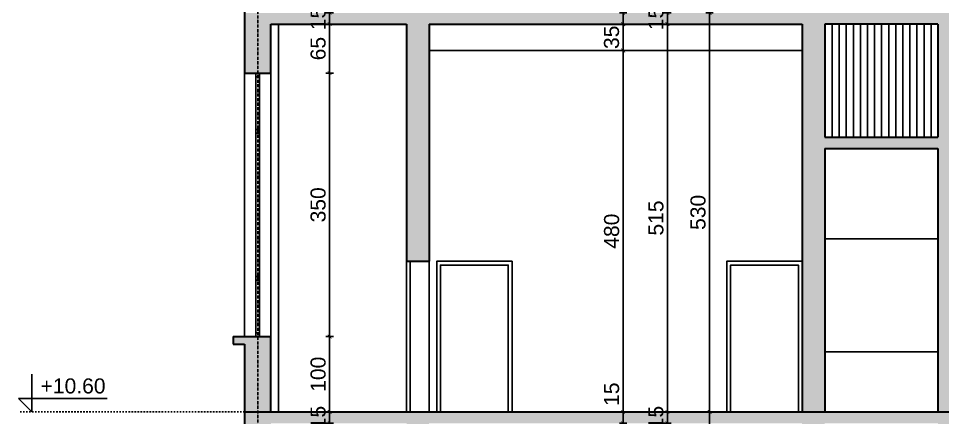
# Model space of a CAD drawing. Header units: inches. Extents: x -72385 to 39588, y -6525 to 66685.
# Drawn here: x -7324 to -6097, y 24678 to 25208 of the extents above; entities that cross this region are included whole.
import ezdxf

# ---------------------------------------------------------------- set-up
doc = ezdxf.new("R2010")
doc.units = ezdxf.units.IN
doc.header["$MEASUREMENT"] = 0
doc.linetypes.add('DashDot', pattern=[0.6, 0.4, -0.1, 0, -0.1])
doc.linetypes.add('Hidden', pattern=[0.4, 0.2, -0.2])
for name, color, linetype, lineweight in [('Надписи коти вътрешни', 252, 'Continuous', 25), ('Надписи нива', 252, 'Continuous', 25), ('Оси', 252, 'DashDot', 25), ('Фасади Разрези дебело', 7, 'Continuous', 35), ('Фасади Разрези средно', 252, 'Continuous', 30), ('Фасади Разрези тънко', 253, 'Continuous', 25), ('Щрих стени', 254, 'Continuous', 25)]:
    doc.layers.add(name, color=color, linetype=linetype, lineweight=lineweight)
doc.styles.add('Arial Regular', font='arial.ttf')
doc.styles.get("Standard").update_dxf_attribs({"font": 'arial.ttf'})
doc.dimstyles.new('Annotative', dxfattribs={"dimscale": 0, "dimtxt": 20, "dimasz": 5, "dimexe": 5, "dimexo": 5, "dimgap": 5, "dimtad": 1, "dimdec": 0, "dimzin": 0, "dimdsep": 46, "dimtxsty": 'Standard', "dimblk": 'ARCHTICK', "dimcen": 5, "dimdle": 5, "dimadec": 0, "dimazin": 0, "dimtfac": 1, "dimtdec": 0, "dimtofl": 0, "dimtmove": 0, "dimatfit": 3, "dimldrblk": 'ARCHTICK', "dimfxl": 5, "dimfxlon": 1, "dimtolj": 1, "dimtzin": 0, "dimarcsym": 1})

# ---------------------------------------------------------------- blocks, each defined once
blk = doc.blocks.new('_ArchTick')
at = {"color": 0, "linetype": 'ByBlock', "const_width": 0.15}
blk.add_lwpolyline([(-0.5, -0.5), (0.5, 0.5)], dxfattribs=at)
blk = doc.blocks.new('*D4973')
at = {"layer": 'Defpoints', "color": 0, "ltscale": 10, "transparency": 16777216}
for p in [(-6910.7, 24685.9), (-6841.6, 24685.9), (-6841.6, 24670.9)]:
    blk.add_point(p, dxfattribs=at)
at = {"layer": 'Надписи коти вътрешни', "color": 0, "lineweight": -2, "ltscale": 10, "transparency": 16777216}
for p, q in [((-6905.7, 24685.9), (-6915.7, 24685.9)), ((-6910.7, 24665.9), (-6910.7, 24690.9)), ((-6905.7, 24670.9), (-6915.7, 24670.9))]:
    blk.add_line(p, q, dxfattribs=at)
at = {"layer": 'Надписи коти вътрешни', "color": 0, "lineweight": -2, "ltscale": 10, "transparency": 16777216, "xscale": 5, "yscale": 5, "zscale": 5}
for p, rotation in [((-6910.7, 24685.9), 90), ((-6910.7, 24670.9), 270)]:
    blk.add_blockref('_ArchTick', p, dxfattribs=dict(at, rotation=rotation))
at = {"layer": 'Надписи коти вътрешни', "color": 0, "ltscale": 10, "transparency": 16777216, "insert": (-6925.9, 24678.4), "char_height": 20, "attachment_point": 5, "rotation": 90}
blk.add_mtext('\\A1;15', dxfattribs=at)
blk = doc.blocks.new('*D4972')
at = {"layer": 'Defpoints', "color": 0, "ltscale": 10, "transparency": 16777216}
for p in [(-6841.6, 24785.9), (-6910.7, 24685.9), (-6841.6, 24685.9)]:
    blk.add_point(p, dxfattribs=at)
at = {"layer": 'Надписи коти вътрешни', "color": 0, "lineweight": -2, "ltscale": 10, "transparency": 16777216}
for p, q in [((-6905.7, 24785.9), (-6915.7, 24785.9)), ((-6910.7, 24790.9), (-6910.7, 24680.9)), ((-6905.7, 24685.9), (-6915.7, 24685.9))]:
    blk.add_line(p, q, dxfattribs=at)
at = {"layer": 'Надписи коти вътрешни', "color": 0, "lineweight": -2, "ltscale": 10, "transparency": 16777216, "xscale": 5, "yscale": 5, "zscale": 5}
for p, rotation in [((-6910.7, 24785.9), 90), ((-6910.7, 24685.9), 270)]:
    blk.add_blockref('_ArchTick', p, dxfattribs=dict(at, rotation=rotation))
at = {"layer": 'Надписи коти вътрешни', "color": 0, "ltscale": 10, "transparency": 16777216, "insert": (-6925.9, 24735.9), "char_height": 20, "attachment_point": 5, "rotation": 90}
blk.add_mtext('\\A1;100', dxfattribs=at)
blk = doc.blocks.new('*D4971')
at = {"layer": 'Defpoints', "color": 0, "ltscale": 10, "transparency": 16777216}
for p in [(-6841.6, 25135.9), (-6910.7, 24785.9), (-6841.6, 24785.9)]:
    blk.add_point(p, dxfattribs=at)
at = {"layer": 'Надписи коти вътрешни', "color": 0, "lineweight": -2, "ltscale": 10, "transparency": 16777216}
for p, q in [((-6910.7, 25140.9), (-6910.7, 24780.9)), ((-6905.7, 25135.9), (-6915.7, 25135.9)), ((-6905.7, 24785.9), (-6915.7, 24785.9))]:
    blk.add_line(p, q, dxfattribs=at)
at = {"layer": 'Надписи коти вътрешни', "color": 0, "lineweight": -2, "ltscale": 10, "transparency": 16777216, "xscale": 5, "yscale": 5, "zscale": 5}
for p, rotation in [((-6910.7, 25135.9), 90), ((-6910.7, 24785.9), 270)]:
    blk.add_blockref('_ArchTick', p, dxfattribs=dict(at, rotation=rotation))
at = {"layer": 'Надписи коти вътрешни', "color": 0, "ltscale": 10, "transparency": 16777216, "insert": (-6925.9, 24960.9), "char_height": 20, "attachment_point": 5, "rotation": 90}
blk.add_mtext('\\A1;350', dxfattribs=at)
blk = doc.blocks.new('*D4970')
at = {"layer": 'Defpoints', "color": 0, "ltscale": 10, "transparency": 16777216}
for p in [(-6841.6, 25200.9), (-6910.7, 25135.9), (-6841.6, 25135.9)]:
    blk.add_point(p, dxfattribs=at)
at = {"layer": 'Надписи коти вътрешни', "color": 0, "lineweight": -2, "ltscale": 10, "transparency": 16777216}
for p, q in [((-6910.7, 25205.9), (-6910.7, 25130.9)), ((-6905.7, 25200.9), (-6915.7, 25200.9)), ((-6905.7, 25135.9), (-6915.7, 25135.9))]:
    blk.add_line(p, q, dxfattribs=at)
at = {"layer": 'Надписи коти вътрешни', "color": 0, "lineweight": -2, "ltscale": 10, "transparency": 16777216, "xscale": 5, "yscale": 5, "zscale": 5}
for p, rotation in [((-6910.7, 25200.9), 90), ((-6910.7, 25135.9), 270)]:
    blk.add_blockref('_ArchTick', p, dxfattribs=dict(at, rotation=rotation))
at = {"layer": 'Надписи коти вътрешни', "color": 0, "ltscale": 10, "transparency": 16777216, "insert": (-6925.9, 25168.4), "char_height": 20, "attachment_point": 5, "rotation": 90}
blk.add_mtext('\\A1;65', dxfattribs=at)
blk = doc.blocks.new('*D4969')
at = {"layer": 'Defpoints', "color": 0, "ltscale": 10, "transparency": 16777216}
for p in [(-6910.7, 25215.9), (-6841.6, 25215.9), (-6841.6, 25200.9)]:
    blk.add_point(p, dxfattribs=at)
at = {"layer": 'Надписи коти вътрешни', "color": 0, "lineweight": -2, "ltscale": 10, "transparency": 16777216}
for p, q in [((-6905.7, 25215.9), (-6915.7, 25215.9)), ((-6910.7, 25195.9), (-6910.7, 25220.9)), ((-6905.7, 25200.9), (-6915.7, 25200.9))]:
    blk.add_line(p, q, dxfattribs=at)
at = {"layer": 'Надписи коти вътрешни', "color": 0, "lineweight": -2, "ltscale": 10, "transparency": 16777216, "xscale": 5, "yscale": 5, "zscale": 5}
for p, rotation in [((-6910.7, 25215.9), 90), ((-6910.7, 25200.9), 270)]:
    blk.add_blockref('_ArchTick', p, dxfattribs=dict(at, rotation=rotation))
at = {"layer": 'Надписи коти вътрешни', "color": 0, "ltscale": 10, "transparency": 16777216, "insert": (-6925.9, 25208.4), "char_height": 20, "attachment_point": 5, "rotation": 90}
blk.add_mtext('\\A1;15', dxfattribs=at)
blk = doc.blocks.new('*D4954')
at = {"layer": 'Defpoints', "color": 0, "ltscale": 10, "transparency": 16777216}
for p in [(-6578.4, 24685.9), (-6521.2, 24685.9), (-6559.5, 24670.9)]:
    blk.add_point(p, dxfattribs=at)
at = {"layer": 'Надписи коти вътрешни', "color": 0, "lineweight": -2, "ltscale": 10, "transparency": 16777216}
for p, q in [((-6521.2, 24685.9), (-6521.2, 24727.8)), ((-6526.2, 24685.9), (-6516.2, 24685.9)), ((-6521.2, 24665.9), (-6521.2, 24685.9)), ((-6526.2, 24670.9), (-6516.2, 24670.9))]:
    blk.add_line(p, q, dxfattribs=at)
at = {"layer": 'Надписи коти вътрешни', "color": 0, "lineweight": -2, "ltscale": 10, "transparency": 16777216, "xscale": 5, "yscale": 5, "zscale": 5}
for p, rotation in [((-6521.2, 24685.9), 90), ((-6521.2, 24670.9), 270)]:
    blk.add_blockref('_ArchTick', p, dxfattribs=dict(at, rotation=rotation))
at = {"layer": 'Надписи коти вътрешни', "color": 0, "ltscale": 10, "transparency": 16777216, "insert": (-6536.4, 24709.4), "char_height": 20, "attachment_point": 5, "rotation": 90}
blk.add_mtext('\\A1;15', dxfattribs=at)
blk = doc.blocks.new('*D4947')
at = {"layer": 'Defpoints', "color": 0, "ltscale": 10, "transparency": 16777216}
for p in [(-6564.5, 25165.9), (-6541.4, 24685.9), (-6521.2, 24685.9)]:
    blk.add_point(p, dxfattribs=at)
at = {"layer": 'Надписи коти вътрешни', "color": 0, "lineweight": -2, "ltscale": 10, "transparency": 16777216}
for p, q in [((-6526.2, 25165.9), (-6516.2, 25165.9)), ((-6521.2, 25170.9), (-6521.2, 24680.9)), ((-6526.2, 24685.9), (-6516.2, 24685.9))]:
    blk.add_line(p, q, dxfattribs=at)
at = {"layer": 'Надписи коти вътрешни', "color": 0, "lineweight": -2, "ltscale": 10, "transparency": 16777216, "xscale": 5, "yscale": 5, "zscale": 5}
for p, rotation in [((-6521.2, 25165.9), 90), ((-6521.2, 24685.9), 270)]:
    blk.add_blockref('_ArchTick', p, dxfattribs=dict(at, rotation=rotation))
at = {"layer": 'Надписи коти вътрешни', "color": 0, "ltscale": 10, "transparency": 16777216, "insert": (-6536.4, 24925.9), "char_height": 20, "attachment_point": 5, "rotation": 90}
blk.add_mtext('\\A1;480', dxfattribs=at)
blk = doc.blocks.new('*D4946')
at = {"layer": 'Defpoints', "color": 0, "ltscale": 10, "transparency": 16777216}
for p in [(-6452.1, 25200.9), (-6555.3, 25165.9), (-6521.2, 25165.9)]:
    blk.add_point(p, dxfattribs=at)
at = {"layer": 'Надписи коти вътрешни', "color": 0, "lineweight": -2, "ltscale": 10, "transparency": 16777216}
for p, q in [((-6521.2, 25205.9), (-6521.2, 25160.9)), ((-6516.2, 25200.9), (-6526.2, 25200.9)), ((-6526.2, 25165.9), (-6516.2, 25165.9))]:
    blk.add_line(p, q, dxfattribs=at)
at = {"layer": 'Надписи коти вътрешни', "color": 0, "lineweight": -2, "ltscale": 10, "transparency": 16777216, "xscale": 5, "yscale": 5, "zscale": 5}
for p, rotation in [((-6521.2, 25200.9), 90), ((-6521.2, 25165.9), 270)]:
    blk.add_blockref('_ArchTick', p, dxfattribs=dict(at, rotation=rotation))
at = {"layer": 'Надписи коти вътрешни', "color": 0, "ltscale": 10, "transparency": 16777216, "insert": (-6536.5, 25183.4), "char_height": 20, "attachment_point": 5, "rotation": 90}
blk.add_mtext('\\A1;35', dxfattribs=at)
blk = doc.blocks.new('*D4944')
at = {"layer": 'Defpoints', "color": 0, "ltscale": 10, "transparency": 16777216}
for p in [(-6570.9, 25215.9), (-6521.2, 25215.9), (-6568, 25200.9)]:
    blk.add_point(p, dxfattribs=at)
at = {"layer": 'Надписи коти вътрешни', "color": 0, "lineweight": -2, "ltscale": 10, "transparency": 16777216}
for p, q in [((-6521.2, 25215.9), (-6521.2, 25257.8)), ((-6526.2, 25215.9), (-6516.2, 25215.9)), ((-6521.2, 25195.9), (-6521.2, 25215.9)), ((-6526.2, 25200.9), (-6516.2, 25200.9))]:
    blk.add_line(p, q, dxfattribs=at)
at = {"layer": 'Надписи коти вътрешни', "color": 0, "lineweight": -2, "ltscale": 10, "transparency": 16777216, "xscale": 5, "yscale": 5, "zscale": 5}
for p, rotation in [((-6521.2, 25215.9), 90), ((-6521.2, 25200.9), 270)]:
    blk.add_blockref('_ArchTick', p, dxfattribs=dict(at, rotation=rotation))
at = {"layer": 'Надписи коти вътрешни', "color": 0, "ltscale": 10, "transparency": 16777216, "insert": (-6536.4, 25239.4), "char_height": 20, "attachment_point": 5, "rotation": 90}
blk.add_mtext('\\A1;15', dxfattribs=at)
blk = doc.blocks.new('*D4936')
at = {"layer": 'Defpoints', "color": 0, "ltscale": 10, "transparency": 16777216}
for p in [(-6574.9, 24685.9), (-6462.4, 24685.9), (-6574.9, 24670.9)]:
    blk.add_point(p, dxfattribs=at)
at = {"layer": 'Надписи коти вътрешни', "color": 0, "lineweight": -2, "ltscale": 10, "transparency": 16777216}
for p, q in [((-6467.4, 24685.9), (-6457.4, 24685.9)), ((-6462.4, 24665.9), (-6462.4, 24690.9)), ((-6467.4, 24670.9), (-6457.4, 24670.9))]:
    blk.add_line(p, q, dxfattribs=at)
at = {"layer": 'Надписи коти вътрешни', "color": 0, "lineweight": -2, "ltscale": 10, "transparency": 16777216, "xscale": 5, "yscale": 5, "zscale": 5}
for p, rotation in [((-6462.4, 24685.9), 90), ((-6462.4, 24670.9), 270)]:
    blk.add_blockref('_ArchTick', p, dxfattribs=dict(at, rotation=rotation))
at = {"layer": 'Надписи коти вътрешни', "color": 0, "ltscale": 10, "transparency": 16777216, "insert": (-6477.6, 24678.4), "char_height": 20, "attachment_point": 5, "rotation": 90}
blk.add_mtext('\\A1;15', dxfattribs=at)
blk = doc.blocks.new('*D4935')
at = {"layer": 'Defpoints', "color": 0, "ltscale": 10, "transparency": 16777216}
for p in [(-6574.9, 24685.9), (-6406.5, 24685.9), (-6574.9, 24155.9)]:
    blk.add_point(p, dxfattribs=at)
at = {"layer": 'Надписи коти вътрешни', "color": 0, "lineweight": -2, "ltscale": 10, "transparency": 16777216}
for p, q in [((-6411.5, 24685.9), (-6401.5, 24685.9)), ((-6406.5, 24150.9), (-6406.5, 24690.9)), ((-6411.5, 24155.9), (-6401.5, 24155.9))]:
    blk.add_line(p, q, dxfattribs=at)
at = {"layer": 'Надписи коти вътрешни', "color": 0, "lineweight": -2, "ltscale": 10, "transparency": 16777216, "xscale": 5, "yscale": 5, "zscale": 5}
for p, rotation in [((-6406.5, 24685.9), 90), ((-6406.5, 24155.9), 270)]:
    blk.add_blockref('_ArchTick', p, dxfattribs=dict(at, rotation=rotation))
at = {"layer": 'Надписи коти вътрешни', "color": 0, "ltscale": 10, "transparency": 16777216, "insert": (-6421.7, 24420.9), "char_height": 20, "attachment_point": 5, "rotation": 90}
blk.add_mtext('\\A1;530', dxfattribs=at)
blk = doc.blocks.new('*D4934')
at = {"layer": 'Defpoints', "color": 0, "ltscale": 10, "transparency": 16777216}
for p in [(-6574.9, 25200.9), (-6462.4, 25200.9), (-6574.9, 24685.9)]:
    blk.add_point(p, dxfattribs=at)
at = {"layer": 'Надписи коти вътрешни', "color": 0, "lineweight": -2, "ltscale": 10, "transparency": 16777216}
for p, q in [((-6462.4, 24680.9), (-6462.4, 25205.9)), ((-6467.4, 25200.9), (-6457.4, 25200.9)), ((-6467.4, 24685.9), (-6457.4, 24685.9))]:
    blk.add_line(p, q, dxfattribs=at)
at = {"layer": 'Надписи коти вътрешни', "color": 0, "lineweight": -2, "ltscale": 10, "transparency": 16777216, "xscale": 5, "yscale": 5, "zscale": 5}
for p, rotation in [((-6462.4, 25200.9), 90), ((-6462.4, 24685.9), 270)]:
    blk.add_blockref('_ArchTick', p, dxfattribs=dict(at, rotation=rotation))
at = {"layer": 'Надписи коти вътрешни', "color": 0, "ltscale": 10, "transparency": 16777216, "insert": (-6477.6, 24943.4), "char_height": 20, "attachment_point": 5, "rotation": 90}
blk.add_mtext('\\A1;515', dxfattribs=at)
blk = doc.blocks.new('*D4933')
at = {"layer": 'Defpoints', "color": 0, "ltscale": 10, "transparency": 16777216}
for p in [(-6574.9, 25215.9), (-6462.4, 25215.9), (-6574.9, 25200.9)]:
    blk.add_point(p, dxfattribs=at)
at = {"layer": 'Надписи коти вътрешни', "color": 0, "lineweight": -2, "ltscale": 10, "transparency": 16777216}
for p, q in [((-6467.4, 25215.9), (-6457.4, 25215.9)), ((-6462.4, 25195.9), (-6462.4, 25220.9)), ((-6467.4, 25200.9), (-6457.4, 25200.9))]:
    blk.add_line(p, q, dxfattribs=at)
at = {"layer": 'Надписи коти вътрешни', "color": 0, "lineweight": -2, "ltscale": 10, "transparency": 16777216, "xscale": 5, "yscale": 5, "zscale": 5}
for p, rotation in [((-6462.4, 25215.9), 90), ((-6462.4, 25200.9), 270)]:
    blk.add_blockref('_ArchTick', p, dxfattribs=dict(at, rotation=rotation))
at = {"layer": 'Надписи коти вътрешни', "color": 0, "ltscale": 10, "transparency": 16777216, "insert": (-6477.6, 25208.4), "char_height": 20, "attachment_point": 5, "rotation": 90}
blk.add_mtext('\\A1;15', dxfattribs=at)
blk = doc.blocks.new('*D4932')
at = {"layer": 'Defpoints', "color": 0, "ltscale": 10, "transparency": 16777216}
for p in [(-6574.9, 25215.9), (-6406.5, 25215.9), (-6574.9, 24685.9)]:
    blk.add_point(p, dxfattribs=at)
at = {"layer": 'Надписи коти вътрешни', "color": 0, "lineweight": -2, "ltscale": 10, "transparency": 16777216}
for p, q in [((-6411.5, 25215.9), (-6401.5, 25215.9)), ((-6406.5, 24680.9), (-6406.5, 25220.9)), ((-6411.5, 24685.9), (-6401.5, 24685.9))]:
    blk.add_line(p, q, dxfattribs=at)
at = {"layer": 'Надписи коти вътрешни', "color": 0, "lineweight": -2, "ltscale": 10, "transparency": 16777216, "xscale": 5, "yscale": 5, "zscale": 5}
for p, rotation in [((-6406.5, 25215.9), 90), ((-6406.5, 24685.9), 270)]:
    blk.add_blockref('_ArchTick', p, dxfattribs=dict(at, rotation=rotation))
at = {"layer": 'Надписи коти вътрешни', "color": 0, "ltscale": 10, "transparency": 16777216, "insert": (-6421.7, 24950.9), "char_height": 20, "attachment_point": 5, "rotation": 90}
blk.add_mtext('\\A1;530', dxfattribs=at)

msp = doc.modelspace()

# ---------------------------------------------------------------- hatches: boundary and pattern name
at = {"layer": 'Щрих стени', "ltscale": 10}
h = msp.add_hatch(color=256, dxfattribs=at)
h.dxf.hatch_style = 1
h.paths.add_polyline_path([(-1845.7, 25215.9), (-7023.6, 25215.9), (-7023.6, 25135.9), (-6988.6, 25135.9), (-6988.6, 25200.9), (-6808.6, 25200.9), (-6808.6, 24885.9), (-6778.6, 24885.9), (-6778.6, 25200.9), (-6283.6, 25200.9), (-6283.6, 24685.9), (-6253.6, 24685.9), (-6253.6, 25035.9), (-6103.5, 25035.9), (-6103.5, 24685.9), (-6073.5, 24685.9), (-6073.5, 25135.9), (-5511, 25135.9), (-5511, 25055.9), (-5473.5, 25055.9), (-5473.5, 25135.9), (-4908.4, 25135.9), (-4908.4, 25055.9), (-4873.4, 25055.9), (-4873.4, 25135.9), (-4308.4, 25135.9), (-4308.4, 25055.9), (-4273.4, 25055.9), (-4273.4, 25135.9), (-3708.3, 25135.9), (-3708.3, 25055.9), (-3673.3, 25055.9), (-3673.3, 25135.9), (-3108.3, 25135.9), (-3108.3, 25055.9), (-3073.3, 25055.9), (-3073.3, 25135.9), (-2508.3, 25135.9), (-2508.3, 25055.9), (-2473.2, 25055.9), (-2473.2, 25135.9), (-1908.2, 25135.9), (-1908.2, 24895.9), (-1845.7, 24895.9)])
h.paths.add_polyline_path([(-1908.2, 25150.9), (-6073.5, 25150.9), (-6073.5, 25200.9), (-1908.2, 25200.9)], flags=16)
h.paths.add_polyline_path([(-6103.5, 25050.9), (-6253.6, 25050.9), (-6253.6, 25200.9), (-6103.5, 25200.9)], flags=16)
h.paths.add_polyline_path([(-6988.6, 24785.9), (-7038.6, 24785.9), (-7038.6, 24775.9), (-7023.6, 24775.9), (-7023.6, 24685.9), (-6988.6, 24685.9)])
at = {"layer": 'Щрих стени', "ltscale": 10, "transparency": 33554610}
h = msp.add_hatch(dxfattribs=at)
h.set_pattern_fill('ANSI31', color=256, scale=75, angle=45)
h.paths.add_polyline_path([(-6103.5, 25200.9), (-6253.6, 25200.9), (-6253.6, 25050.9), (-6103.5, 25050.9)])
at = {"layer": 'Щрих стени', "ltscale": 10}
h = msp.add_hatch(color=256, dxfattribs=at)
h.dxf.hatch_style = 1
h.paths.add_polyline_path([(-1845.7, 24685.9), (-7023.6, 24685.9), (-7023.6, 24605.9), (-6988.6, 24605.9), (-6988.6, 24670.9), (-6808.6, 24670.9), (-6808.6, 24355.9), (-6778.6, 24355.9), (-6778.6, 24670.9), (-6283.6, 24670.9), (-6283.6, 24155.9), (-6253.6, 24155.9), (-6253.6, 24505.9), (-6103.5, 24505.9), (-6103.5, 24155.9), (-6073.5, 24155.9), (-6073.5, 24605.9), (-5513.5, 24605.9), (-5513.5, 24155.9), (-5508.5, 24155.9), (-5508.5, 24525.9), (-5473.5, 24525.9), (-5473.5, 24605.9), (-4908.4, 24605.9), (-4908.4, 24525.9), (-4873.4, 24525.9), (-4873.4, 24605.9), (-4308.4, 24605.9), (-4308.4, 24525.9), (-4273.4, 24525.9), (-4273.4, 24605.9), (-3708.3, 24605.9), (-3708.3, 24525.9), (-3673.3, 24525.9), (-3673.3, 24605.9), (-3108.3, 24605.9), (-3108.3, 24525.9), (-3073.3, 24525.9), (-3073.3, 24605.9), (-2508.3, 24605.9), (-2508.3, 24525.9), (-2473.2, 24525.9), (-2473.2, 24605.9), (-1908.2, 24605.9), (-1908.2, 24365.9), (-1845.7, 24365.9)])
h.paths.add_polyline_path([(-1908.2, 24620.9), (-6073.5, 24620.9), (-6073.5, 24670.9), (-1908.2, 24670.9)], flags=16)
h.paths.add_polyline_path([(-6103.5, 24520.9), (-6253.6, 24520.9), (-6253.6, 24670.9), (-6103.5, 24670.9)], flags=16)
h.paths.add_polyline_path([(-6988.6, 24255.9), (-7038.6, 24255.9), (-7038.6, 24245.9), (-7023.6, 24245.9), (-7023.6, 24155.9), (-6988.6, 24155.9)])

# ---------------------------------------------------------------- linework, layer by layer
at = {"layer": 'Надписи нива', "ltscale": 10}
for p, q in [((-7305.9, 24735.9), (-7305.9, 24685.9)), ((-7323.6, 24703.6), (-7205.9, 24703.6)), ((-7305.9, 24685.9), (-7323.6, 24703.6))]:
    msp.add_line(p, q, dxfattribs=at)
at = {"layer": 'Надписи нива', "linetype": 'Hidden', "ltscale": 10}
msp.add_line((-7023.6, 24685.9), (-7323.6, 24685.9), dxfattribs=at)
at = {"layer": 'Оси', "ltscale": 10}
msp.add_line((-7006, 26090.9), (-7006, 23040.9), dxfattribs=at)
at = {"layer": 'Фасади Разрези дебело', "ltscale": 10}
for p, q in [((-7023.6, 25305.9), (-7023.6, 25135.9)), ((-6988.6, 25135.9), (-6988.6, 25200.9)), ((-6808.6, 25200.9), (-6808.6, 24885.9)), ((-6778.6, 25200.9), (-6778.6, 24885.9)), ((-6283.6, 25200.9), (-6283.6, 24685.9)), ((-6253.6, 25200.9), (-6253.6, 25050.9)), ((-6103.5, 25200.9), (-6253.6, 25200.9)), ((-6103.5, 25200.9), (-6103.5, 25050.9)), ((-7023.6, 25135.9), (-6988.6, 25135.9)), ((-6253.6, 25035.9), (-6253.6, 24685.9)), ((-6103.5, 25035.9), (-6103.5, 24685.9)), ((-7038.6, 24785.9), (-7038.6, 24775.9)), ((-6988.6, 24685.9), (-6988.6, 24785.9)), ((-7023.6, 24775.9), (-7023.6, 24605.9))]:
    msp.add_line(p, q, dxfattribs=at)
at = {"layer": 'Фасади Разрези дебело', "ltscale": 10, "extrusion": (1.2091e-15, 1, -2.22045e-16)}
for p, q in [((-6988.6, 25200.9), (-6808.6, 25200.9)), ((-6778.6, 25200.9), (-6283.6, 25200.9)), ((-6253.6, 25050.9), (-6103.5, 25050.9)), ((-6253.6, 25035.9), (-6103.5, 25035.9)), ((-6808.6, 24885.9), (-6778.6, 24885.9)), ((-7023.6, 24685.9), (4686.5, 24685.9))]:
    msp.add_line(p, q, dxfattribs=at)
at = {"layer": 'Фасади Разрези дебело', "ltscale": 10, "extrusion": (-1.7544e-13, 1, -2.22045e-16)}
for p, q in [((-7038.6, 24785.9), (-6988.6, 24785.9)), ((-7038.6, 24775.9), (-7023.6, 24775.9))]:
    msp.add_line(p, q, dxfattribs=at)
at = {"layer": 'Фасади Разрези средно', "ltscale": 10}
msp.add_line((-6978.6, 24685.9), (-6978.6, 25200.9), dxfattribs=at)
at = {"layer": 'Фасади Разрези средно', "ltscale": 10, "extrusion": (1.2091e-15, 1, -2.22045e-16)}
msp.add_line((-6778.6, 25165.9), (-6283.6, 25165.9), dxfattribs=at)
at = {"layer": 'Фасади Разрези тънко', "ltscale": 10}
for p, q in [((-7023.6, 25135.9), (-7023.6, 24785.9)), ((-7008.6, 25135.9), (-7008.6, 24785.9)), ((-7003.6, 25130.9), (-7008.6, 25130.9)), ((-7003.6, 25135.9), (-7003.6, 24785.9)), ((-6988.6, 25135.9), (-6988.6, 24785.9)), ((-7008.6, 25060.9), (-7003.6, 25060.9)), ((-7008.6, 25055.9), (-7003.6, 25055.9)), ((-6808.6, 24885.9), (-6808.6, 24685.9)), ((-6803.6, 24885.9), (-6803.6, 24685.9)), ((-6778.6, 24885.9), (-6778.6, 24685.9)), ((-7003.6, 24865.9), (-7008.6, 24865.9)), ((-7008.6, 24860.9), (-7003.6, 24860.9)), ((-7003.6, 24790.9), (-7008.6, 24790.9))]:
    msp.add_line(p, q, dxfattribs=at)
at = {"layer": 'Фасади Разрези тънко', "ltscale": 10, "extrusion": (1.2091e-15, 1, -2.22045e-16)}
for p, q in [((-6253.6, 24915.9), (-6103.5, 24915.9)), ((-6253.6, 24765.9), (-6103.5, 24765.9))]:
    msp.add_line(p, q, dxfattribs=at)
at = {"layer": 'Фасади Разрези тънко', "ltscale": 10}
for points in [[(-6768.6, 24685.9), (-6768.6, 24885.9), (-6668.6, 24885.9), (-6668.6, 24685.9)], [(-6383.6, 24685.9), (-6383.6, 24885.9), (-6283.6, 24885.9), (-6283.6, 24685.9)], [(-6763.6, 24685.9), (-6763.6, 24880.9), (-6673.6, 24880.9), (-6673.6, 24685.9)], [(-6378.6, 24685.9), (-6378.6, 24880.9), (-6288.6, 24880.9), (-6288.6, 24685.9)]]:
    msp.add_lwpolyline(points, dxfattribs=at)

# ---------------------------------------------------------------- texts
at = {"layer": 'Надписи нива', "ltscale": 10, "insert": (-7294.3, 24730.4), "char_height": 20, "width": 180.489, "attachment_point": 1, "style": 'Arial Regular'}
msp.add_mtext('+10.60', dxfattribs=at)

# ---------------------------------------------------------------- dimensions: what is measured, and where the dimension line sits
at = {"layer": 'Надписи коти вътрешни', "ltscale": 10}
for base, p1, p2, picture, middle in [((-6521.2, 25215.9), (-6568, 25200.9), (-6570.9, 25215.9), '*D4944', (-6521.2, 25239.4)), ((-6910.7, 25215.9), (-6841.6, 25200.9), (-6841.6, 25215.9), '*D4969', (-6910.7, 25208.4)), ((-6462.4, 25215.9), (-6574.9, 25200.9), (-6574.9, 25215.9), '*D4933', (-6462.4, 25208.4)), ((-6521.2, 25165.9), (-6452.1, 25200.9), (-6555.3, 25165.9), '*D4946', (-6521.2, 25183.4)), ((-6521.2, 24685.9), (-6559.5, 24670.9), (-6578.4, 24685.9), '*D4954', (-6521.2, 24709.4)), ((-6910.7, 24685.9), (-6841.6, 24670.9), (-6841.6, 24685.9), '*D4973', (-6910.7, 24678.4)), ((-6462.4, 24685.9), (-6574.9, 24670.9), (-6574.9, 24685.9), '*D4936', (-6462.4, 24678.4))]:
    dim = msp.add_linear_dim(base=base, p1=p1, p2=p2, angle=90, dimstyle='Annotative', override={"dimscale": 0, "dimtix": 0, "dimtofl": 0, "dimtmove": 0, "dimatfit": 3}, dxfattribs=at)
    dim.commit()
    dim.dimension.update_dxf_attribs({"geometry": picture, "text_midpoint": middle, "dimtype": 128})
for base, p1, p2, picture, middle in [((-6406.5, 25215.9), (-6574.9, 24685.9), (-6574.9, 25215.9), '*D4932', (-6421.7, 24950.9)), ((-6910.7, 25135.9), (-6841.6, 25200.9), (-6841.6, 25135.9), '*D4970', (-6925.9, 25168.4)), ((-6462.4, 25200.9), (-6574.9, 24685.9), (-6574.9, 25200.9), '*D4934', (-6477.6, 24943.4)), ((-6521.2, 24685.9), (-6564.5, 25165.9), (-6541.4, 24685.9), '*D4947', (-6536.4, 24925.9)), ((-6910.7, 24785.9), (-6841.6, 25135.9), (-6841.6, 24785.9), '*D4971', (-6925.9, 24960.9)), ((-6910.7, 24685.9), (-6841.6, 24785.9), (-6841.6, 24685.9), '*D4972', (-6925.9, 24735.9)), ((-6406.5, 24685.9), (-6574.9, 24155.9), (-6574.9, 24685.9), '*D4935', (-6421.7, 24420.9))]:
    dim = msp.add_linear_dim(base=base, p1=p1, p2=p2, angle=90, dimstyle='Annotative', override={"dimscale": 0, "dimtix": 0, "dimtofl": 0, "dimtmove": 0, "dimatfit": 3}, dxfattribs=at)
    dim.commit()
    dim.dimension.update_dxf_attribs({"geometry": picture, "text_midpoint": middle})

doc.saveas('drawing.dxf')
